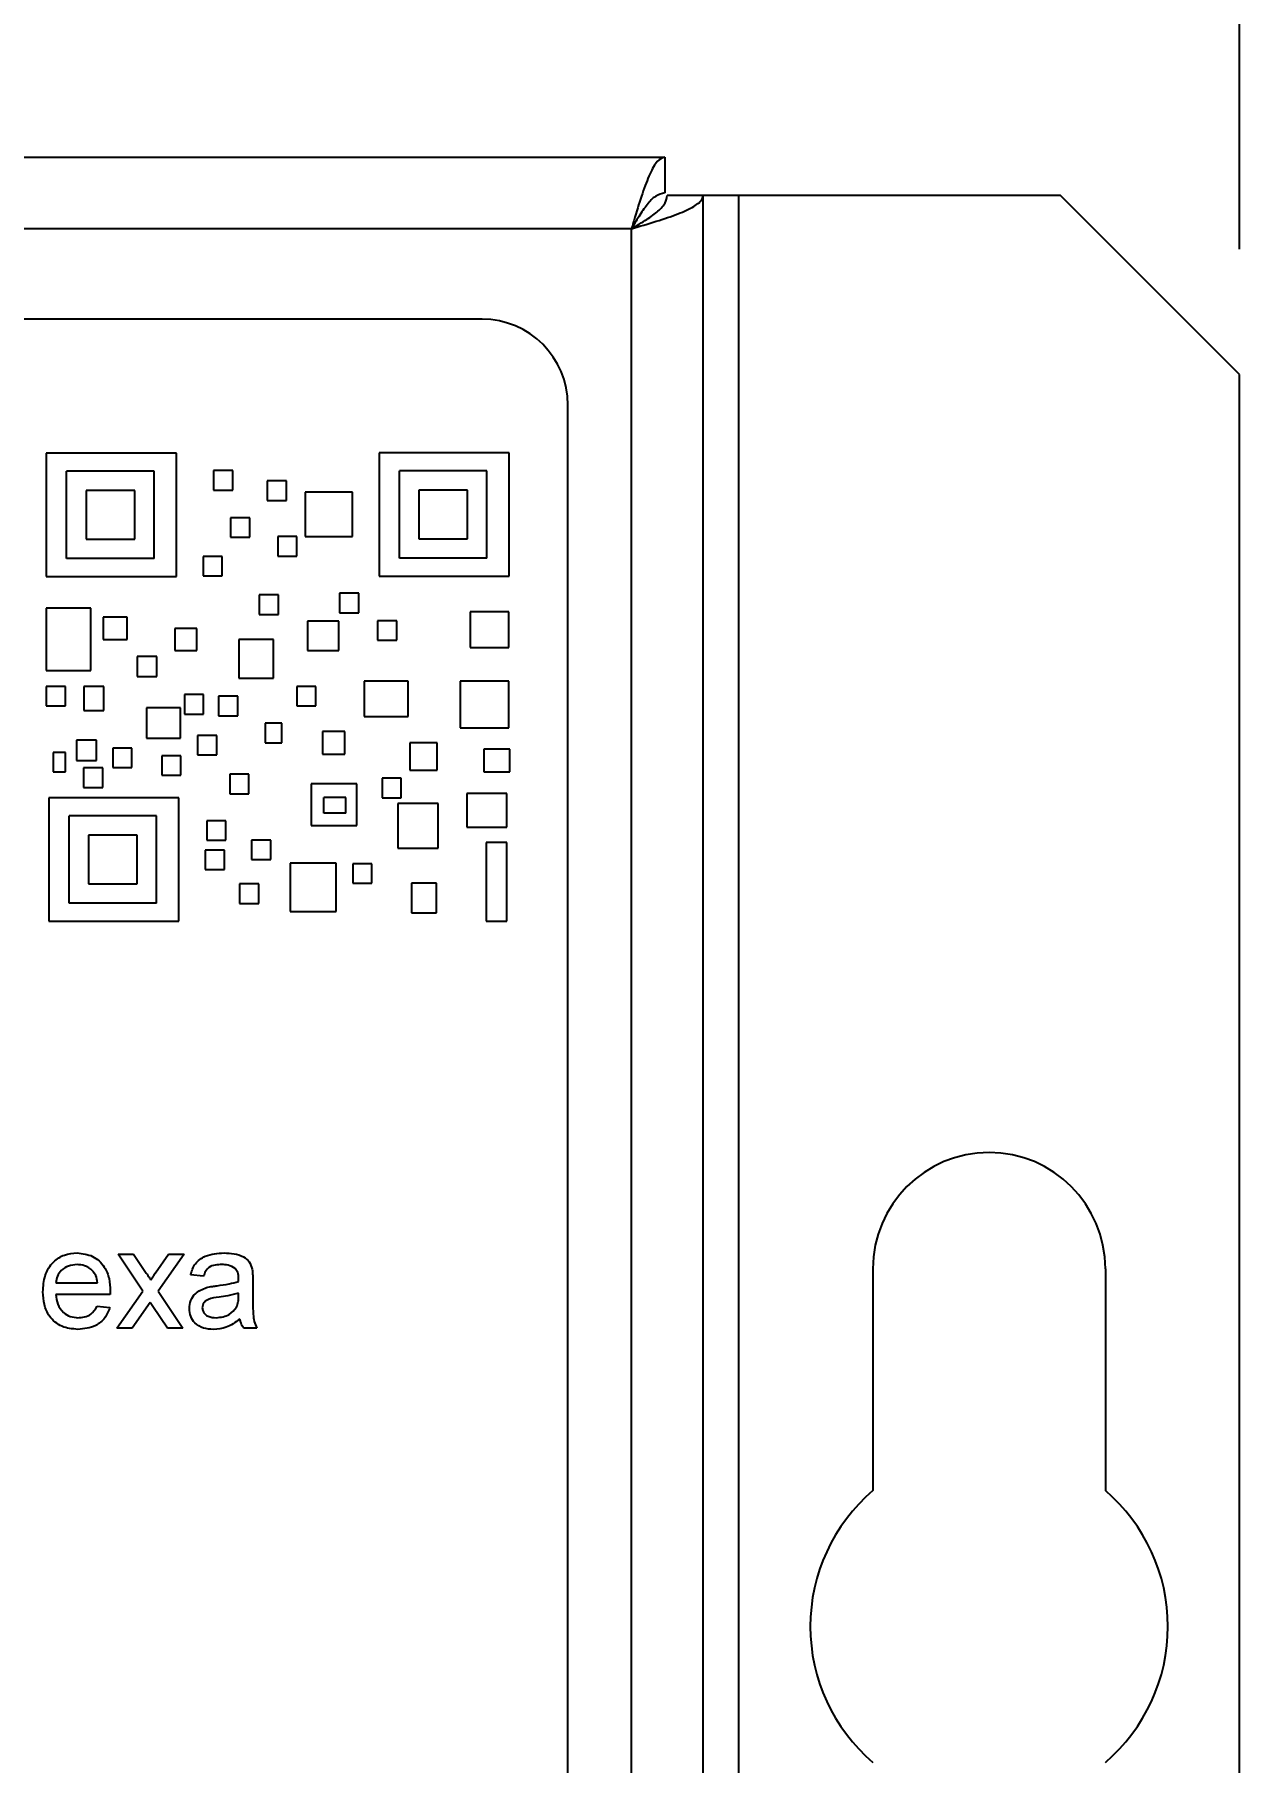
# Model space of a CAD drawing. Extents: x 75 to 2075, y 25 to 1460.
# Drawn here: x 818.1 to 866.2, y 1201 to 1270 of the extents above; entities that cross this region are included whole.
import ezdxf

# ---------------------------------------------------------------- set-up
doc = ezdxf.new("R2010")
doc.units = 0
doc.header["$LTSCALE"] = 5
doc.linetypes.add('SLD-KATı', pattern=[0])
doc.layers.get('0').update_dxf_attribs({"linetype": 'CONTINUOUS'})
doc.styles.add('SLDTEXTSTYLE3', font='GOTHIC.TTF', dxfattribs={"width": 0.913})
doc.dimstyles.new('SLDDIMSTYLE0', dxfattribs={"dimtxt": 14.875, "dimasz": 16.51, "dimexe": 0, "dimexo": 0.0625, "dimgap": 3.71875, "dimtad": 1, "dimlfac": 0.7, "dimrnd": 1e-09, "dimzin": 12, "dimtxsty": 'SLDTEXTSTYLE3', "dimsah": 1, "dimcen": 0.09, "dimazin": 3, "dimtfac": 1, "dimtofl": 0, "dimtmove": 0, "dimatfit": 3, "dimtolj": 1, "dimtzin": 12})

# ---------------------------------------------------------------- blocks, each defined once
blk = doc.blocks.new('_D_5')
at = {"color": 7, "linetype": 'SLD-KATı'}
for p, q in [((194.781, 1261.391), (194.781, 1320.994)), ((866.21, 1261.391), (866.21, 1320.994)), ((194.781, 1315.994), (866.21, 1315.994))]:
    blk.add_line(p, q, dxfattribs=at)
for points in [[(194.781, 1315.994), (211.291, 1313.454), (211.291, 1318.534)], [(866.21, 1315.994), (849.7, 1318.534), (849.7, 1313.454)]]:
    blk.add_solid(points, dxfattribs=at)
at = {"color": 7, "linetype": 'SLD-KATı', "insert": (491.478, 1334.994), "char_height": 14.875, "attachment_point": 1, "style": 'SLDTEXTSTYLE3'}
blk.add_mtext('470', dxfattribs=at)

msp = doc.modelspace()

# ---------------------------------------------------------------- linework, layer by layer
at = {"color": 7, "linetype": 'SLD-KATı'}
for p, q in [((217.74, 1265.063), (843.252, 1265.063)), ((843.252, 1265.063), (843.252, 1263.635)), ((844.781, 1263.534), (843.353, 1263.534)), ((844.781, 1263.534), (844.781, 595.164)), ((846.21, 1263.534), (844.781, 1263.534)), ((846.21, 595.164), (846.21, 1263.534)), ((859.067, 1263.534), (846.21, 1263.534)), ((866.21, 1256.391), (859.067, 1263.534)), ((841.924, 596.492), (841.924, 1262.206)), ((835.957, 1258.596), (728.528, 1258.596)), ((866.21, 602.307), (866.21, 1256.391)), ((839.386, 1170.596), (839.386, 1255.167)), ((823.749, 1253.244), (818.55, 1253.244)), ((818.55, 1253.244), (818.55, 1248.324)), ((823.749, 1248.324), (823.749, 1253.244)), ((831.84, 1253.259), (831.84, 1248.339)), ((837.04, 1253.259), (831.84, 1253.259)), ((837.04, 1248.339), (837.04, 1253.259)), ((819.362, 1249.037), (819.362, 1252.531)), ((822.855, 1252.531), (819.362, 1252.531)), ((822.855, 1249.037), (822.855, 1252.531)), ((825.229, 1252.552), (825.229, 1251.774)), ((825.994, 1252.552), (825.229, 1252.552)), ((825.994, 1251.774), (825.994, 1252.552)), ((832.653, 1249.052), (832.653, 1252.546)), ((836.146, 1252.546), (832.653, 1252.546)), ((836.146, 1249.052), (836.146, 1252.546)), ((822.08, 1251.755), (820.137, 1251.755)), ((820.137, 1251.755), (820.137, 1249.813)), ((822.08, 1249.813), (822.08, 1251.755)), ((825.229, 1251.774), (825.994, 1251.774)), ((828.143, 1252.137), (827.378, 1252.137)), ((827.378, 1252.137), (827.378, 1251.359)), ((828.143, 1251.359), (828.143, 1252.137)), ((828.886, 1251.685), (828.886, 1249.913)), ((830.787, 1251.685), (828.886, 1251.685)), ((830.787, 1249.913), (830.787, 1251.685)), ((833.428, 1251.771), (833.428, 1249.828)), ((835.371, 1251.771), (833.428, 1251.771)), ((835.371, 1249.828), (835.371, 1251.771)), ((827.378, 1251.359), (828.143, 1251.359)), ((825.908, 1250.667), (825.908, 1249.889)), ((826.673, 1250.667), (825.908, 1250.667)), ((826.673, 1249.889), (826.673, 1250.667)), ((820.137, 1249.813), (822.08, 1249.813)), ((825.908, 1249.889), (826.673, 1249.889)), ((827.792, 1249.913), (827.792, 1249.135)), ((828.558, 1249.913), (827.792, 1249.913)), ((828.558, 1249.135), (828.558, 1249.913)), ((828.886, 1249.913), (830.787, 1249.913)), ((833.428, 1249.828), (835.371, 1249.828)), ((822.855, 1249.037), (819.362, 1249.037)), ((824.814, 1249.122), (824.814, 1248.343)), ((825.579, 1249.122), (824.814, 1249.122)), ((825.579, 1248.343), (825.579, 1249.122)), ((827.792, 1249.135), (828.558, 1249.135)), ((836.146, 1249.052), (832.653, 1249.052)), ((818.55, 1248.324), (823.749, 1248.324)), ((824.814, 1248.343), (825.579, 1248.343)), ((831.84, 1248.339), (837.04, 1248.339)), ((827.056, 1247.584), (827.056, 1246.806)), ((827.821, 1247.584), (827.056, 1247.584)), ((827.821, 1246.806), (827.821, 1247.584)), ((830.267, 1247.65), (830.267, 1246.872)), ((831.032, 1247.65), (830.267, 1247.65)), ((831.032, 1246.872), (831.032, 1247.65)), ((820.327, 1247.062), (818.545, 1247.062)), ((818.545, 1247.062), (818.545, 1244.563)), ((820.327, 1244.563), (820.327, 1247.062)), ((830.267, 1246.872), (831.032, 1246.872)), ((835.479, 1246.914), (835.479, 1245.481)), ((837.03, 1246.914), (835.479, 1246.914)), ((837.03, 1245.481), (837.03, 1246.914)), ((820.827, 1246.691), (820.827, 1245.808)), ((821.776, 1246.691), (820.827, 1246.691)), ((821.776, 1245.808), (821.776, 1246.691)), ((823.69, 1246.249), (823.69, 1245.366)), ((824.563, 1246.249), (823.69, 1246.249)), ((824.563, 1245.366), (824.563, 1246.249)), ((827.056, 1246.806), (827.821, 1246.806)), ((828.989, 1246.533), (828.989, 1245.366)), ((830.231, 1246.533), (828.989, 1246.533)), ((830.231, 1245.366), (830.231, 1246.533)), ((832.549, 1246.55), (831.784, 1246.55)), ((831.784, 1246.55), (831.784, 1245.772)), ((832.549, 1245.772), (832.549, 1246.55)), ((820.827, 1245.808), (821.776, 1245.808)), ((826.238, 1245.808), (826.238, 1244.261)), ((827.625, 1245.808), (826.238, 1245.808)), ((827.625, 1244.261), (827.625, 1245.808)), ((831.784, 1245.772), (832.549, 1245.772)), ((835.479, 1245.481), (837.03, 1245.481)), ((822.174, 1245.131), (822.174, 1244.321)), ((822.97, 1245.131), (822.174, 1245.131)), ((822.97, 1244.321), (822.97, 1245.131)), ((823.69, 1245.366), (824.563, 1245.366)), ((828.989, 1245.366), (830.231, 1245.366)), ((818.545, 1244.563), (820.327, 1244.563)), ((822.174, 1244.321), (822.97, 1244.321)), ((826.238, 1244.261), (827.625, 1244.261)), ((831.244, 1244.147), (831.244, 1242.735)), ((833.01, 1244.147), (831.244, 1244.147)), ((833.01, 1242.735), (833.01, 1244.147)), ((835.077, 1244.139), (835.077, 1242.284)), ((837.02, 1244.139), (835.077, 1244.139)), ((837.02, 1242.284), (837.02, 1244.139)), ((819.311, 1243.934), (818.545, 1243.934)), ((818.545, 1243.934), (818.545, 1243.155)), ((819.311, 1243.155), (819.311, 1243.934)), ((820.053, 1243.925), (820.053, 1242.973)), ((820.843, 1243.925), (820.053, 1243.925)), ((820.843, 1242.973), (820.843, 1243.925)), ((824.83, 1243.604), (824.065, 1243.604)), ((824.065, 1243.604), (824.065, 1242.825)), ((824.83, 1242.825), (824.83, 1243.604)), ((825.429, 1243.538), (825.429, 1242.759)), ((826.194, 1243.538), (825.429, 1243.538)), ((826.194, 1242.759), (826.194, 1243.538)), ((828.551, 1243.934), (828.551, 1243.155)), ((829.317, 1243.934), (828.551, 1243.934)), ((829.317, 1243.155), (829.317, 1243.934)), ((818.545, 1243.155), (819.311, 1243.155)), ((820.053, 1242.973), (820.843, 1242.973)), ((823.908, 1243.071), (822.553, 1243.071)), ((822.553, 1243.071), (822.553, 1241.866)), ((823.908, 1241.866), (823.908, 1243.071)), ((824.065, 1242.825), (824.83, 1242.825)), ((825.429, 1242.759), (826.194, 1242.759)), ((828.551, 1243.155), (829.317, 1243.155)), ((831.244, 1242.735), (833.01, 1242.735)), ((827.296, 1242.468), (827.296, 1241.678)), ((827.954, 1242.468), (827.296, 1242.468)), ((827.954, 1241.678), (827.954, 1242.468)), ((829.587, 1242.13), (829.587, 1241.221)), ((830.48, 1242.13), (829.587, 1242.13)), ((830.48, 1241.221), (830.48, 1242.13)), ((835.077, 1242.284), (837.02, 1242.284)), ((818.827, 1241.295), (818.827, 1240.516)), ((819.311, 1241.295), (818.827, 1241.295)), ((819.311, 1240.516), (819.311, 1241.295)), ((819.755, 1241.787), (819.755, 1240.978)), ((820.55, 1241.787), (819.755, 1241.787)), ((820.55, 1240.978), (820.55, 1241.787)), ((821.206, 1241.471), (821.206, 1240.692)), ((821.972, 1241.471), (821.206, 1241.471)), ((821.972, 1240.692), (821.972, 1241.471)), ((822.553, 1241.866), (823.908, 1241.866)), ((824.593, 1241.976), (824.593, 1241.198)), ((825.358, 1241.976), (824.593, 1241.976)), ((825.358, 1241.198), (825.358, 1241.976)), ((827.296, 1241.678), (827.954, 1241.678)), ((834.164, 1241.678), (833.073, 1241.678)), ((833.073, 1241.678), (833.073, 1240.587)), ((834.164, 1240.587), (834.164, 1241.678)), ((836.024, 1241.427), (836.024, 1240.524)), ((837.061, 1241.427), (836.024, 1241.427)), ((837.061, 1240.524), (837.061, 1241.427)), ((819.755, 1240.978), (820.55, 1240.978)), ((820.041, 1240.679), (820.041, 1239.901)), ((820.806, 1240.679), (820.041, 1240.679)), ((820.806, 1239.901), (820.806, 1240.679)), ((821.206, 1240.692), (821.972, 1240.692)), ((823.164, 1241.163), (823.164, 1240.384)), ((823.929, 1241.163), (823.164, 1241.163)), ((823.929, 1240.384), (823.929, 1241.163)), ((824.593, 1241.198), (825.358, 1241.198)), ((829.587, 1241.221), (830.48, 1241.221)), ((818.827, 1240.516), (819.311, 1240.516)), ((823.164, 1240.384), (823.929, 1240.384)), ((825.877, 1240.424), (825.877, 1239.646)), ((826.642, 1240.424), (825.877, 1240.424)), ((826.642, 1239.646), (826.642, 1240.424)), ((830.96, 1240.035), (829.133, 1240.035)), ((829.133, 1240.035), (829.133, 1238.376)), ((830.96, 1238.376), (830.96, 1240.035)), ((832.725, 1240.261), (831.96, 1240.261)), ((831.96, 1240.261), (831.96, 1239.483)), ((832.725, 1239.483), (832.725, 1240.261)), ((833.073, 1240.587), (834.164, 1240.587)), ((836.024, 1240.524), (837.061, 1240.524)), ((823.847, 1239.48), (818.647, 1239.48)), ((818.647, 1239.48), (818.647, 1234.56)), ((820.041, 1239.901), (820.806, 1239.901)), ((823.847, 1234.56), (823.847, 1239.48)), ((825.877, 1239.646), (826.642, 1239.646)), ((829.633, 1238.864), (829.633, 1239.502)), ((830.51, 1239.502), (829.633, 1239.502)), ((830.51, 1238.864), (830.51, 1239.502)), ((831.96, 1239.483), (832.725, 1239.483)), ((832.585, 1239.262), (832.585, 1237.477)), ((834.202, 1239.262), (832.585, 1239.262)), ((834.202, 1237.477), (834.202, 1239.262)), ((835.344, 1239.651), (835.344, 1238.311)), ((836.95, 1239.651), (835.344, 1239.651)), ((836.95, 1238.311), (836.95, 1239.651)), ((819.46, 1235.273), (819.46, 1238.766)), ((822.953, 1238.766), (819.46, 1238.766)), ((822.953, 1235.273), (822.953, 1238.766)), ((824.96, 1238.57), (824.96, 1237.792)), ((825.725, 1238.57), (824.96, 1238.57)), ((825.725, 1237.792), (825.725, 1238.57)), ((830.51, 1238.864), (829.633, 1238.864)), ((820.235, 1237.991), (820.235, 1236.048)), ((822.178, 1237.991), (820.235, 1237.991)), ((822.178, 1236.048), (822.178, 1237.991)), ((829.133, 1238.376), (830.96, 1238.376)), ((835.344, 1238.311), (836.95, 1238.311)), ((824.9, 1237.398), (824.9, 1236.62)), ((825.665, 1237.398), (824.9, 1237.398)), ((824.96, 1237.792), (825.725, 1237.792)), ((825.665, 1236.62), (825.665, 1237.398)), ((826.748, 1237.798), (826.748, 1237.02)), ((827.513, 1237.798), (826.748, 1237.798)), ((827.513, 1237.02), (827.513, 1237.798)), ((832.585, 1237.477), (834.202, 1237.477)), ((836.118, 1237.702), (836.118, 1234.56)), ((836.945, 1237.702), (836.118, 1237.702)), ((836.945, 1234.56), (836.945, 1237.702)), ((824.9, 1236.62), (825.665, 1236.62)), ((826.748, 1237.02), (827.513, 1237.02)), ((830.128, 1236.876), (828.286, 1236.876)), ((828.286, 1236.876), (828.286, 1234.937)), ((830.128, 1234.937), (830.128, 1236.876)), ((830.79, 1236.852), (830.79, 1236.074)), ((831.555, 1236.852), (830.79, 1236.852)), ((831.555, 1236.074), (831.555, 1236.852)), ((820.235, 1236.048), (822.178, 1236.048)), ((826.267, 1236.045), (826.267, 1235.266)), ((827.033, 1236.045), (826.267, 1236.045)), ((827.033, 1235.266), (827.033, 1236.045)), ((830.79, 1236.074), (831.555, 1236.074)), ((834.14, 1236.076), (833.136, 1236.076)), ((833.136, 1236.076), (833.136, 1234.889)), ((834.14, 1234.889), (834.14, 1236.076)), ((822.953, 1235.273), (819.46, 1235.273)), ((826.267, 1235.266), (827.033, 1235.266)), ((818.647, 1234.56), (823.847, 1234.56)), ((828.286, 1234.937), (830.128, 1234.937)), ((833.136, 1234.889), (834.14, 1234.889)), ((836.118, 1234.56), (836.945, 1234.56)), ((822.4, 1219.782), (821.417, 1221.257)), ((821.417, 1221.257), (822.037, 1221.257)), ((822.037, 1221.257), (822.515, 1220.541)), ((822.917, 1220.519), (823.435, 1221.257)), ((824.054, 1221.257), (823.02, 1219.783)), ((823.435, 1221.257), (824.054, 1221.257)), ((851.567, 1220.677), (851.567, 1211.819)), ((860.853, 1220.677), (860.853, 1211.819)), ((818.933, 1220.118), (820.589, 1220.118)), ((824.832, 1220.377), (824.315, 1220.429)), ((826.798, 1220.219), (826.798, 1219.588)), ((821.104, 1219.653), (818.933, 1219.653)), ((821.365, 1218.307), (822.4, 1219.782)), ((822.702, 1219.328), (821.985, 1218.307)), ((822.81, 1219.168), (822.702, 1219.328)), ((823.02, 1219.783), (824.004, 1218.307)), ((826.227, 1219.554), (826.229, 1219.704)), ((820.584, 1219.187), (821.091, 1219.135)), ((823.384, 1218.307), (822.81, 1219.168)), ((821.985, 1218.307), (821.365, 1218.307)), ((824.004, 1218.307), (823.384, 1218.307)), ((826.954, 1218.307), (826.436, 1218.307))]:
    msp.add_line(p, q, dxfattribs=at)
at = {"color": 8, "linetype": 'SLD-KATı'}
msp.add_line((841.924, 1262.206), (535.562, 1262.206), dxfattribs=at)
at = {"color": 7, "linetype": 'SLD-KATı'}
for centre, radius, start, end in [((835.957, 1255.167), 3.429, 360, 90), ((856.21, 1220.677), 4.643, 0, 180), ((856.21, 1206.391), 7.143, 130.5416, 229.4584), ((856.21, 1206.391), 7.143, 310.5416, 49.4584)]:
    msp.add_arc(centre, radius, start, end, dxfattribs=at)
for points, knots in [([(843.252, 1265.063), (843.153, 1265.029), (842.954, 1264.96), (842.657, 1264.426), (842.36, 1263.645), (842.115, 1262.851), (841.97, 1262.362), (841.924, 1262.206)], [0, 0, 0, 0, 0.223918, 0.447867, 0.671819, 0.89577, 1, 1, 1, 1]), ([(843.252, 1263.635), (843.128, 1263.608), (842.893, 1263.557), (842.548, 1263.189), (842.229, 1262.722), (842.021, 1262.371), (841.924, 1262.206)], [0, 0, 0, 0, 0.280302, 0.530237, 0.7801, 1, 1, 1, 1]), ([(841.924, 1262.206), (842.259, 1262.305), (842.929, 1262.504), (843.812, 1262.801), (844.46, 1263.098), (844.75, 1263.343), (844.774, 1263.488), (844.781, 1263.534)], [0, 0, 0, 0, 0.223914, 0.4478677, 0.6718183, 0.8957686, 1, 1, 1, 1]), ([(841.924, 1262.206), (842.134, 1262.331), (842.532, 1262.565), (843.007, 1262.91), (843.301, 1263.229), (843.336, 1263.437), (843.353, 1263.534)], [0, 0, 0, 0, 0.280311, 0.530238, 0.780093, 1, 1, 1, 1]), ([(818.416, 1219.757), (818.429, 1219.976), (818.454, 1220.412), (818.781, 1220.95), (819.264, 1221.265), (819.607, 1221.294), (819.779, 1221.308)], [0, 0, 0, 0, 0.28076, 0.55979, 0.779676, 1, 1, 1, 1]), ([(819.779, 1221.308), (819.993, 1221.284), (820.421, 1221.234), (820.877, 1220.802), (821.081, 1220.287), (821.098, 1219.953), (821.107, 1219.785)], [0, 0, 0, 0, 0.279379, 0.558407, 0.778892, 1, 1, 1, 1]), ([(824.315, 1220.429), (824.362, 1220.589), (824.457, 1220.909), (824.967, 1221.267), (825.391, 1221.293), (825.651, 1221.308)], [0, 0, 0, 0, 0.280443, 0.559317, 1, 1, 1, 1]), ([(825.651, 1221.308), (825.921, 1221.294), (826.296, 1221.274), (826.683, 1220.965), (826.743, 1220.763), (826.773, 1220.662)], [0, 0, 0, 0, 0.559253, 0.779188, 1, 1, 1, 1]), ([(819.777, 1220.843), (819.661, 1220.833), (819.43, 1220.814), (819.152, 1220.634), (818.975, 1220.388), (818.947, 1220.208), (818.933, 1220.118)], [0, 0, 0, 0, 0.280187, 0.559749, 0.77966, 1, 1, 1, 1]), ([(820.399, 1220.595), (820.296, 1220.677), (820.112, 1220.822), (819.88, 1220.837), (819.777, 1220.843)], [0, 0, 0, 0, 0.5585368, 1, 1, 1, 1]), ([(820.589, 1220.118), (820.576, 1220.217), (820.552, 1220.392), (820.446, 1220.533), (820.399, 1220.595)], [0, 0, 0, 0, 0.560711, 1, 1, 1, 1]), ([(825.558, 1220.843), (825.47, 1220.84), (825.294, 1220.834), (825.05, 1220.757), (824.9, 1220.574), (824.855, 1220.443), (824.832, 1220.377)], [0, 0, 0, 0, 0.280881, 0.559763, 0.779485, 1, 1, 1, 1]), ([(826.096, 1220.687), (826.003, 1220.741), (825.835, 1220.837), (825.643, 1220.841), (825.558, 1220.843)], [0, 0, 0, 0, 0.5578915, 1, 1, 1, 1]), ([(826.229, 1220.291), (826.227, 1220.373), (826.224, 1220.52), (826.135, 1220.636), (826.096, 1220.687)], [0, 0, 0, 0, 0.561861, 1, 1, 1, 1]), ([(826.773, 1220.662), (826.782, 1220.579), (826.798, 1220.432), (826.798, 1220.284), (826.798, 1220.219)], [0, 0, 0, 0, 0.559843, 1, 1, 1, 1]), ([(822.515, 1220.541), (822.553, 1220.484), (822.622, 1220.383), (822.689, 1220.281), (822.719, 1220.236)], [0, 0, 0, 0, 0.559923, 1, 1, 1, 1]), ([(822.719, 1220.236), (822.756, 1220.289), (822.822, 1220.383), (822.888, 1220.477), (822.917, 1220.519)], [0, 0, 0, 0, 0.559964, 1, 1, 1, 1]), ([(824.263, 1219.089), (824.274, 1219.198), (824.297, 1219.416), (824.524, 1219.754), (824.788, 1219.861), (824.949, 1219.926)], [0, 0, 0, 0, 0.280472, 0.560995, 1, 1, 1, 1]), ([(824.949, 1219.926), (825.027, 1219.943), (825.168, 1219.974), (825.311, 1219.992), (825.374, 1220)], [0, 0, 0, 0, 0.559897, 1, 1, 1, 1]), ([(825.374, 1220), (825.535, 1220.021), (825.824, 1220.057), (826.104, 1220.136), (826.227, 1220.17)], [0, 0, 0, 0, 0.560199, 1, 1, 1, 1]), ([(826.227, 1220.17), (826.227, 1220.193), (826.228, 1220.233), (826.229, 1220.273), (826.229, 1220.291)], [0, 0, 0, 0, 0.560064, 1, 1, 1, 1]), ([(819.807, 1218.256), (819.588, 1218.275), (819.153, 1218.314), (818.666, 1218.726), (818.443, 1219.246), (818.425, 1219.586), (818.416, 1219.757)], [0, 0, 0, 0, 0.279957, 0.558662, 0.778998, 1, 1, 1, 1]), ([(818.933, 1219.653), (818.949, 1219.519), (818.981, 1219.252), (819.198, 1218.933), (819.499, 1218.748), (819.709, 1218.73), (819.815, 1218.721)], [0, 0, 0, 0, 0.280638, 0.559693, 0.779669, 1, 1, 1, 1]), ([(821.107, 1219.785), (821.106, 1219.76), (821.106, 1219.716), (821.105, 1219.672), (821.104, 1219.653)], [0, 0, 0, 0, 0.560028, 1, 1, 1, 1]), ([(825.451, 1219.543), (825.303, 1219.528), (825.119, 1219.509), (824.923, 1219.404), (824.845, 1219.327), (824.791, 1219.228), (824.784, 1219.155), (824.78, 1219.118)], [0, 0, 0, 0, 0.500282, 0.625341, 0.750273, 0.87516, 1, 1, 1, 1]), ([(826.229, 1219.704), (826.086, 1219.664), (825.83, 1219.592), (825.567, 1219.558), (825.451, 1219.543)], [0, 0, 0, 0, 0.559774, 1, 1, 1, 1]), ([(826.15, 1219.145), (826.177, 1219.219), (826.224, 1219.351), (826.226, 1219.492), (826.227, 1219.554)], [0, 0, 0, 0, 0.55896, 1, 1, 1, 1]), ([(826.798, 1219.588), (826.799, 1219.44), (826.8, 1219.197), (826.811, 1218.86), (826.844, 1218.573), (826.917, 1218.396), (826.954, 1218.307)], [0, 0, 0, 0, 0.340227, 0.5603308, 0.7801607, 1, 1, 1, 1]), ([(821.091, 1219.135), (821.032, 1218.988), (820.916, 1218.695), (820.465, 1218.318), (820.056, 1218.279), (819.807, 1218.256)], [0, 0, 0, 0, 0.280602, 0.560819, 1, 1, 1, 1]), ([(819.815, 1218.721), (819.904, 1218.726), (820.082, 1218.737), (820.387, 1218.864), (820.509, 1219.065), (820.584, 1219.187)], [0, 0, 0, 0, 0.281284, 0.561898, 1, 1, 1, 1]), ([(825.228, 1218.256), (825.093, 1218.263), (824.824, 1218.279), (824.489, 1218.475), (824.291, 1218.771), (824.272, 1218.983), (824.263, 1219.089)], [0, 0, 0, 0, 0.280826, 0.559701, 0.779702, 1, 1, 1, 1]), ([(824.78, 1219.118), (824.786, 1219.07), (824.797, 1218.973), (824.888, 1218.854), (825.066, 1218.738), (825.231, 1218.728), (825.346, 1218.721)], [0, 0, 0, 0, 0.186559, 0.373492, 0.56064, 1, 1, 1, 1]), ([(826.281, 1218.67), (826.104, 1218.538), (825.789, 1218.303), (825.4, 1218.27), (825.228, 1218.256)], [0, 0, 0, 0, 0.5599665, 1, 1, 1, 1]), ([(825.346, 1218.721), (825.528, 1218.744), (825.854, 1218.784), (826.059, 1219.035), (826.15, 1219.145)], [0, 0, 0, 0, 0.559769, 1, 1, 1, 1]), ([(826.436, 1218.307), (826.395, 1218.37), (826.322, 1218.482), (826.293, 1218.612), (826.281, 1218.67)], [0, 0, 0, 0, 0.559741, 1, 1, 1, 1])]:
    msp.add_open_spline(points, degree=3, knots=knots, dxfattribs=at)

# ---------------------------------------------------------------- dimensions: what is measured, and where the dimension line sits
dim = msp.add_linear_dim(base=(866.21, 1315.994), p1=(194.781, 1256.391), p2=(866.21, 1256.391), dimstyle='SLDDIMSTYLE0', dxfattribs=at)
dim.commit()
dim.dimension.update_dxf_attribs({"geometry": '_D_5', "text_midpoint": (507.964, 1315.994), "dimtype": 160})

doc.saveas('drawing.dxf')
